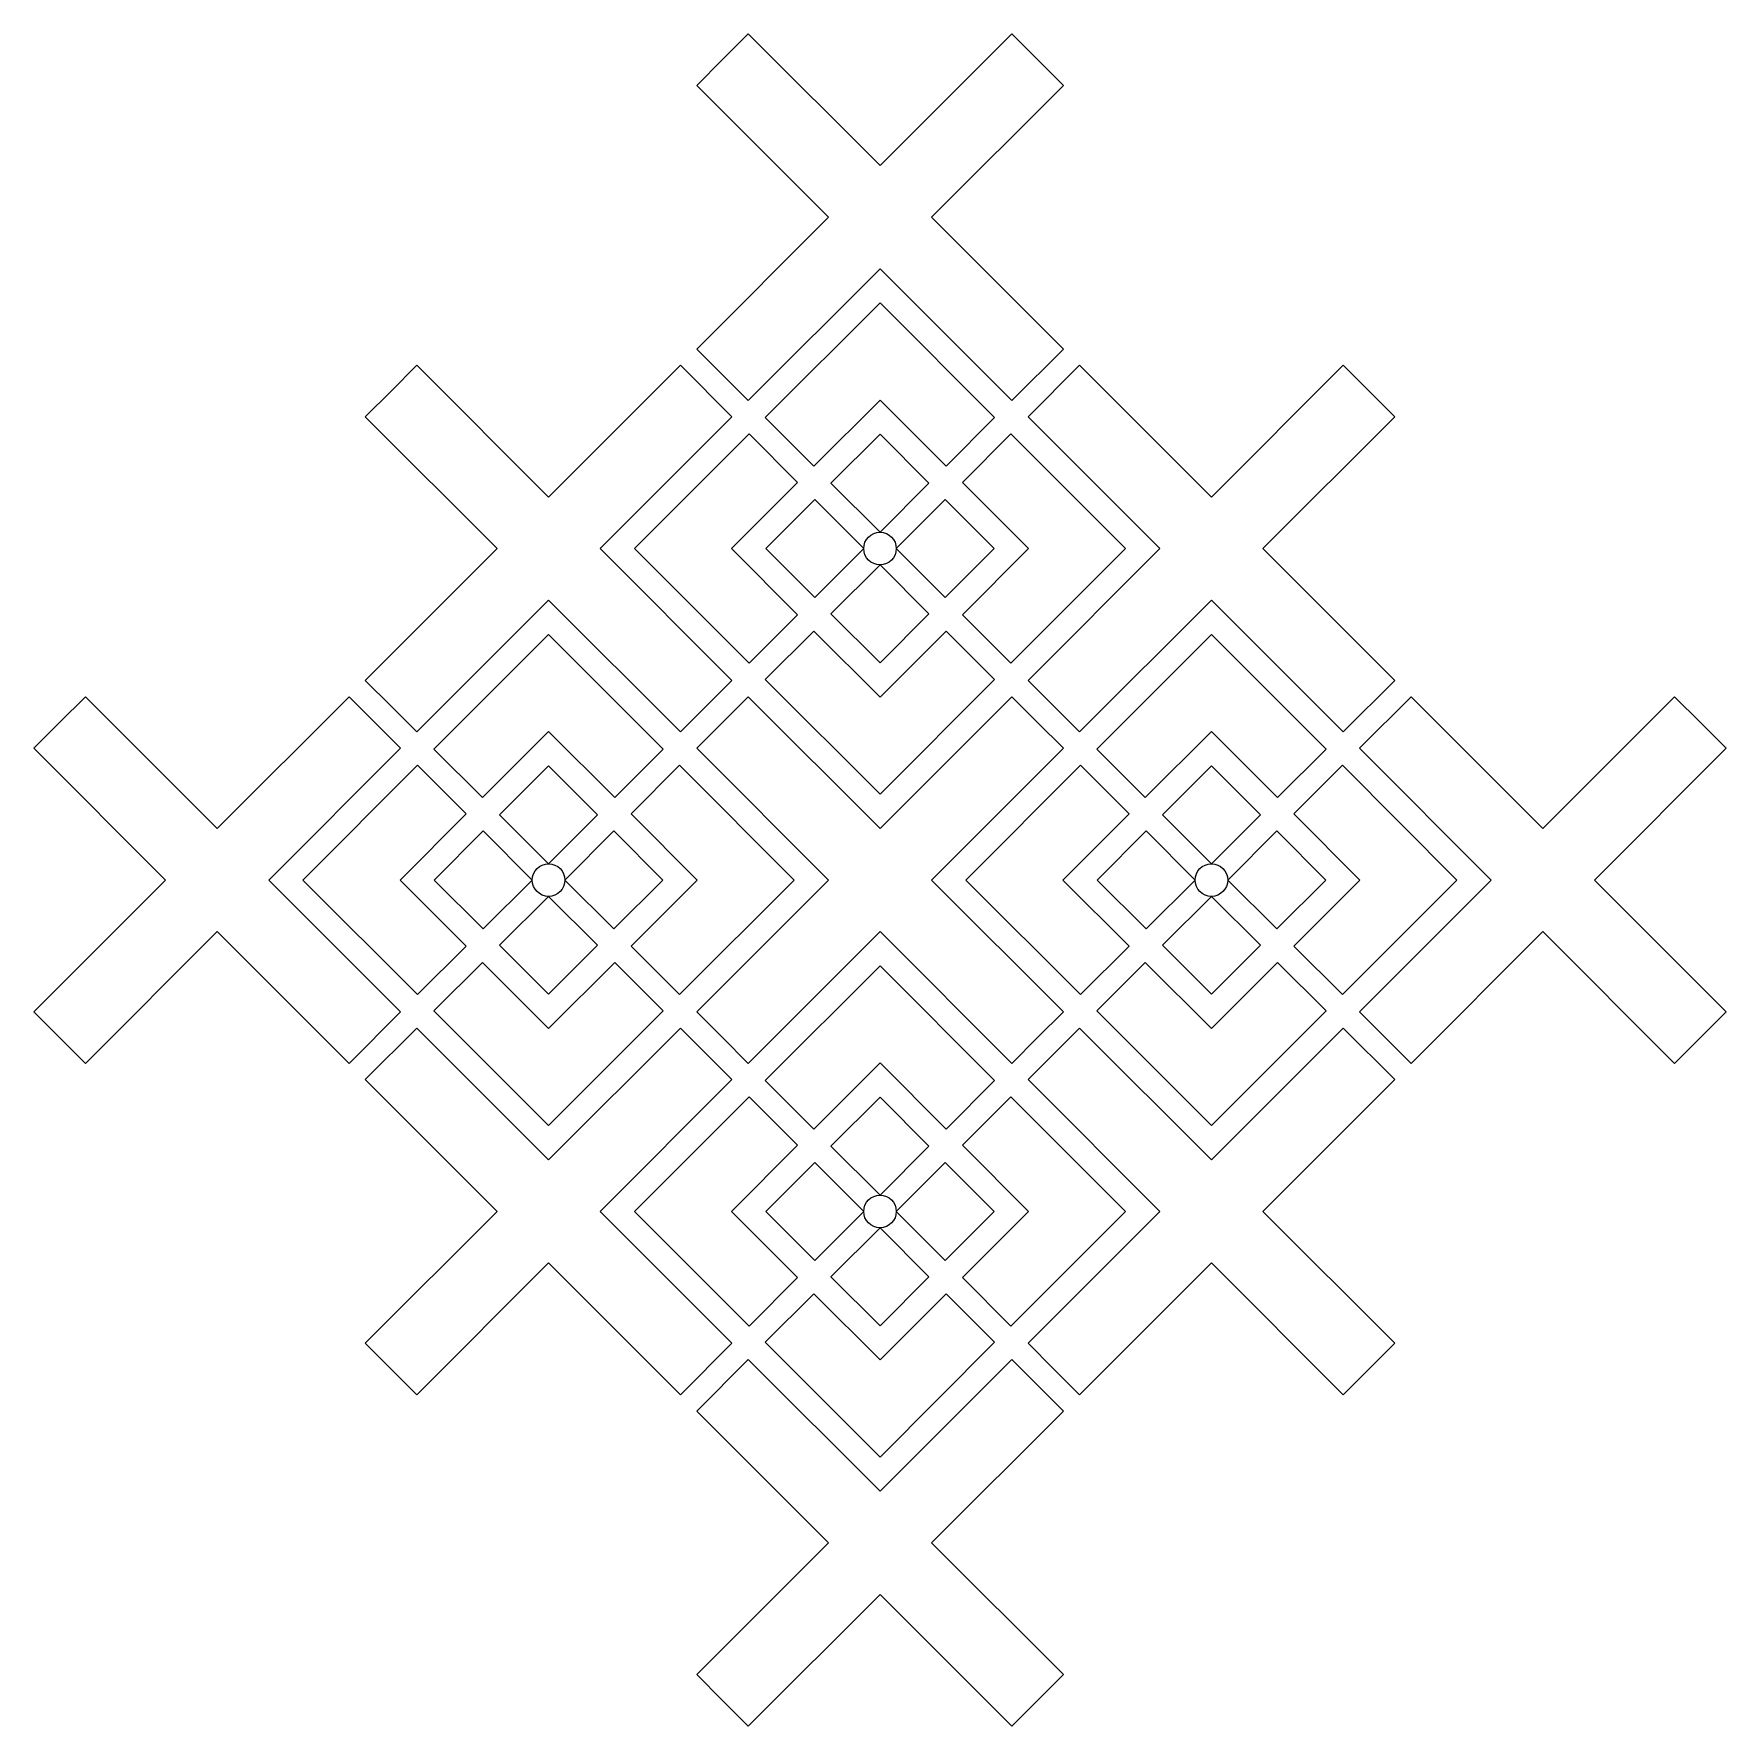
# Model space of a CAD drawing. Extents: x -6974 to -5427, y 567 to 2113.
import ezdxf

# ---------------------------------------------------------------- set-up
doc = ezdxf.new("R2010")
doc.units = 0
doc.layers.add('LAYER_01', color=7, linetype='CONTINUOUS')

msp = doc.modelspace()

# ---------------------------------------------------------------- linework, layer by layer
at = {"layer": 'LAYER_01'}
for points in [[(-6344.4, 1801.5), (-6320.8, 1778), (-6200.4, 1898.4), (-6080, 1778), (-6032.9, 1825), (-6153.3, 1945.5), (-6032.9, 2065.9), (-6080, 2113), (-6200.4, 1992.6), (-6320.8, 2113), (-6344.4, 2089.4), (-6367.9, 2065.9), (-6247.5, 1945.5), (-6367.9, 1825)], [(-6140, 1718), (-6095.7, 1762.3), (-6200.4, 1867.1), (-6305.2, 1762.3), (-6260.8, 1718), (-6200.4, 1778.4)], [(-6647.2, 1498.7), (-6623.7, 1475.1), (-6503.2, 1595.5), (-6382.8, 1475.1), (-6335.7, 1522.2), (-6456.1, 1642.6), (-6335.7, 1763.1), (-6382.8, 1810.2), (-6503.2, 1689.7), (-6623.7, 1810.2), (-6647.2, 1786.6), (-6670.8, 1763.1), (-6550.3, 1642.6), (-6670.8, 1522.2)], [(-6041.6, 1498.7), (-6018, 1475.1), (-5897.6, 1595.5), (-5777.2, 1475.1), (-5730.1, 1522.2), (-5850.5, 1642.6), (-5730.1, 1763.1), (-5777.2, 1810.2), (-5897.6, 1689.7), (-6018, 1810.2), (-6065.1, 1763.1), (-5944.7, 1642.6), (-6065.1, 1522.2)], [(-6275.7, 1703.1), (-6320.1, 1747.4), (-6424.8, 1642.6), (-6320.1, 1537.9), (-6275.7, 1582.2), (-6336.2, 1642.6)], [(-6125.1, 1582.2), (-6080.8, 1537.9), (-5976, 1642.6), (-6080.8, 1747.4), (-6125.1, 1703.1), (-6064.7, 1642.6)], [(-6155.7, 1702.3), (-6200.4, 1747.1), (-6245.2, 1702.3), (-6200.4, 1657.5)], [(-6260.1, 1687.4), (-6304.8, 1642.6), (-6260.1, 1597.9), (-6215.3, 1642.6)], [(-6140.8, 1597.9), (-6096, 1642.6), (-6140.8, 1687.4), (-6185.5, 1642.6)], [(-6245.2, 1583), (-6200.4, 1538.2), (-6155.7, 1583), (-6200.4, 1627.8)], [(-6442.8, 1415.1), (-6398.5, 1459.5), (-6503.2, 1564.2), (-6608, 1459.5), (-6563.7, 1415.1), (-6503.2, 1475.6)], [(-6260.8, 1567.3), (-6305.2, 1523), (-6200.4, 1418.2), (-6095.7, 1523), (-6140, 1567.3), (-6200.4, 1506.9)], [(-5837.2, 1415.1), (-5792.8, 1459.5), (-5897.6, 1564.2), (-6002.4, 1459.5), (-5958, 1415.1), (-5897.6, 1475.6)], [(-6950, 1195.9), (-6926.5, 1172.3), (-6806.1, 1292.7), (-6685.6, 1172.3), (-6638.5, 1219.4), (-6759, 1339.8), (-6638.5, 1460.2), (-6685.6, 1507.3), (-6806.1, 1386.9), (-6926.5, 1507.3), (-6950, 1483.8), (-6973.6, 1460.2), (-6853.2, 1339.8), (-6973.6, 1219.4)], [(-6344.4, 1195.9), (-6320.8, 1172.3), (-6200.4, 1292.7), (-6080, 1172.3), (-6056.5, 1195.9), (-6032.9, 1219.4), (-6153.3, 1339.8), (-6032.9, 1460.2), (-6056.5, 1483.8), (-6080, 1507.3), (-6200.4, 1386.9), (-6320.8, 1507.3), (-6344.4, 1483.8), (-6367.9, 1460.2), (-6247.5, 1339.8), (-6367.9, 1219.4)], [(-5738.7, 1195.9), (-5715.2, 1172.3), (-5594.8, 1292.7), (-5474.4, 1172.3), (-5427.3, 1219.4), (-5547.7, 1339.8), (-5427.3, 1460.2), (-5450.8, 1483.8), (-5474.4, 1507.3), (-5594.8, 1386.9), (-5715.2, 1507.3), (-5762.3, 1460.2), (-5641.9, 1339.8), (-5762.3, 1219.4)], [(-6578.6, 1400.2), (-6622.9, 1444.6), (-6727.7, 1339.8), (-6622.9, 1235.1), (-6578.6, 1279.4), (-6639, 1339.8)], [(-6458.5, 1399.5), (-6503.2, 1444.2), (-6548, 1399.5), (-6503.2, 1354.7)], [(-6427.9, 1279.4), (-6383.6, 1235.1), (-6278.8, 1339.8), (-6383.6, 1444.6), (-6427.9, 1400.2), (-6367.5, 1339.8)], [(-5972.9, 1400.2), (-6017.2, 1444.6), (-6122, 1339.8), (-6017.2, 1235.1), (-5972.9, 1279.4), (-6033.3, 1339.8)], [(-5852.8, 1399.5), (-5897.6, 1444.2), (-5942.4, 1399.5), (-5897.6, 1354.7)], [(-5822.3, 1279.4), (-5777.9, 1235.1), (-5673.2, 1339.8), (-5777.9, 1444.6), (-5822.3, 1400.2), (-5761.9, 1339.8)], [(-6562.9, 1384.6), (-6607.7, 1339.8), (-6562.9, 1295.1), (-6518.1, 1339.8)], [(-6443.6, 1295.1), (-6398.8, 1339.8), (-6443.6, 1384.6), (-6488.3, 1339.8)], [(-5957.3, 1384.6), (-6002, 1339.8), (-5957.3, 1295.1), (-5912.5, 1339.8)], [(-5837.9, 1295.1), (-5793.2, 1339.8), (-5837.9, 1384.6), (-5882.7, 1339.8)], [(-6548, 1280.2), (-6503.2, 1235.4), (-6458.5, 1280.2), (-6503.2, 1324.9)], [(-5942.4, 1280.2), (-5897.6, 1235.4), (-5852.8, 1280.2), (-5897.6, 1324.9)], [(-6563.7, 1264.5), (-6608, 1220.2), (-6503.2, 1115.4), (-6398.5, 1220.2), (-6442.8, 1264.5), (-6503.2, 1204.1)], [(-6140, 1112.3), (-6095.7, 1156.7), (-6200.4, 1261.4), (-6305.2, 1156.7), (-6260.8, 1112.3), (-6200.4, 1172.7)], [(-5958, 1264.5), (-6002.4, 1220.2), (-5897.6, 1115.4), (-5792.8, 1220.2), (-5837.2, 1264.5), (-5897.6, 1204.1)], [(-6647.2, 893), (-6623.7, 869.5), (-6503.2, 989.9), (-6382.8, 869.5), (-6335.7, 916.6), (-6456.1, 1037), (-6335.7, 1157.4), (-6382.8, 1204.5), (-6503.2, 1084.1), (-6623.7, 1204.5), (-6670.8, 1157.4), (-6550.3, 1037), (-6670.8, 916.6)], [(-6041.6, 893), (-6018, 869.5), (-5897.6, 989.9), (-5777.2, 869.5), (-5730.1, 916.6), (-5850.5, 1037), (-5730.1, 1157.4), (-5777.2, 1204.5), (-5897.6, 1084.1), (-6018, 1204.5), (-6065.1, 1157.4), (-5944.7, 1037), (-6065.1, 916.6)], [(-6275.7, 1097.4), (-6320.1, 1141.8), (-6424.8, 1037), (-6320.1, 932.2), (-6275.7, 976.6), (-6336.2, 1037)], [(-6155.7, 1096.7), (-6200.4, 1141.4), (-6245.2, 1096.7), (-6200.4, 1051.9)], [(-6125.1, 976.6), (-6080.8, 932.2), (-5976, 1037), (-6080.8, 1141.8), (-6125.1, 1097.4), (-6064.7, 1037)], [(-6260.1, 1081.8), (-6304.8, 1037), (-6260.1, 992.2), (-6215.3, 1037)], [(-6140.8, 992.2), (-6096, 1037), (-6140.8, 1081.8), (-6185.5, 1037)], [(-6245.2, 977.3), (-6200.4, 932.6), (-6155.7, 977.3), (-6200.4, 1022.1)], [(-6260.8, 961.7), (-6305.2, 917.4), (-6200.4, 812.6), (-6095.7, 917.4), (-6140, 961.7), (-6200.4, 901.3)], [(-6344.4, 590.2), (-6320.8, 566.7), (-6200.4, 687.1), (-6080, 566.7), (-6056.5, 590.2), (-6032.9, 613.8), (-6153.3, 734.2), (-6032.9, 854.6), (-6056.5, 878.1), (-6080, 901.7), (-6200.4, 781.3), (-6320.8, 901.7), (-6367.9, 854.6), (-6247.5, 734.2), (-6367.9, 613.8)]]:
    msp.add_lwpolyline(points, close=True, dxfattribs=at)
for centre in [(-6200.4, 1642.6), (-6503.2, 1339.8), (-5897.6, 1339.8), (-6200.4, 1037)]:
    msp.add_circle(centre, 14.9, dxfattribs=at)

doc.saveas('drawing.dxf')
